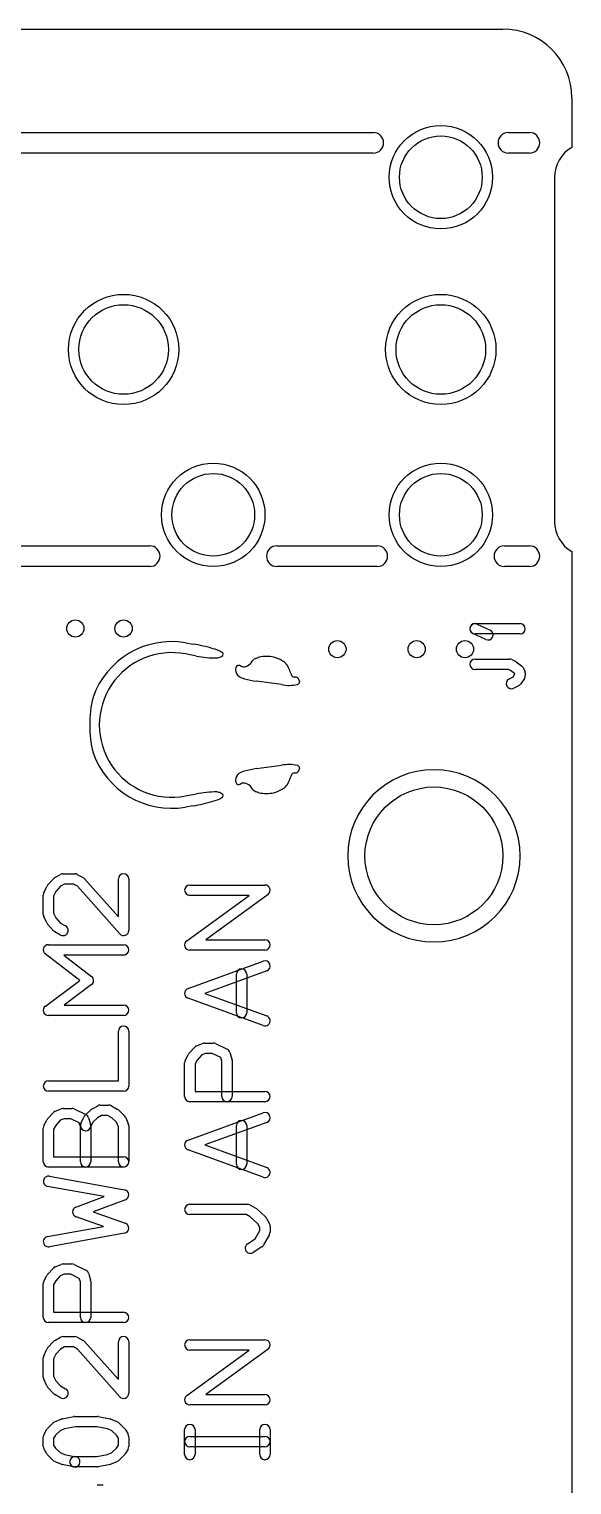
# Model space of a CAD drawing. Extents: x 0 to 45, y 0 to 50.
# Drawn here: x 37.13 to 45, y 28.87 to 50 of the extents above; entities that cross this region are included whole.
import ezdxf

# ---------------------------------------------------------------- set-up
doc = ezdxf.new("R2010")
doc.units = 0
for name, color, linetype in [('HOLE_1-6', 7, 'CONTINUOUS'), ('OUTLINE', 7, 'CONTINUOUS'), ('Resist-A', 7, 'CONTINUOUS'), ('Symbol-A', 7, 'CONTINUOUS')]:
    doc.layers.add(name, color=color, linetype=linetype)

msp = doc.modelspace()

# ---------------------------------------------------------------- linework, layer by layer
at = {"layer": 'HOLE_1-6'}
for centre, radius in [((43.1, 47.85), 0.6), ((38.5, 45.35), 0.65), ((43.1, 45.35), 0.65), ((39.8, 42.95), 0.6), ((43.1, 42.95), 0.6), ((37.8, 41.3), 0.125), ((38.5, 41.3), 0.125), ((41.6, 41), 0.125), ((42.75, 41), 0.125), ((43.45, 41), 0.125), ((43, 38), 1)]:
    msp.add_circle(centre, radius, dxfattribs=at)
at = {"layer": 'OUTLINE'}
for p, q in [((1, 50), (44, 50)), ((45, 49), (45, 48.28301)), ((44.75, 47.85), (44.75, 42.85)), ((45, 42.41699), (45, 1))]:
    msp.add_line(p, q, dxfattribs=at)
for centre, radius, start, end in [((44, 49), 1, 0, 90), ((45.25, 47.85), 0.5, 120.000155, 180), ((45.25, 42.85), 0.5, 180, -120.000155)]:
    msp.add_arc(centre, radius, start, end, dxfattribs=at)
at = {"layer": 'Resist-A'}
for centre, radius in [((43.1, 47.85), 0.75), ((38.5, 45.35), 0.8), ((43.1, 45.35), 0.8), ((39.8, 42.95), 0.75), ((43.1, 42.95), 0.75)]:
    msp.add_circle(centre, radius, dxfattribs=at)
for start, end in [(90, -90), (-90, 90)]:
    msp.add_arc((43, 38), 1.25, start, end, dxfattribs=at)
at = {"layer": 'Symbol-A'}
for p, q in [((34.45263, 48.5), (42.1202, 48.5)), ((44.0798, 48.5), (44.38398, 48.5)), ((42.1202, 48.2), (34.45263, 48.2)), ((44.38398, 48.2), (44.0798, 48.2)), ((33, 42.5), (38.87805, 42.5)), ((40.72195, 42.5), (42.17805, 42.5)), ((44.02195, 42.5), (44.38398, 42.5)), ((38.87805, 42.2), (33, 42.2)), ((42.17805, 42.2), (40.72195, 42.2)), ((44.38398, 42.2), (44.02195, 42.2)), ((43.75116, 41.14054), (43.56437, 41.2282)), ((43.59623, 41.3711), (44.25, 41.3711)), ((44.25, 41.2211), (43.59623, 41.2211)), ((43.62809, 41.364), (43.81488, 41.27634)), ((39.39564, 41.09374), (39.50877, 41.075)), ((39.55484, 40.90059), (39.39632, 40.93109)), ((39.92677, 40.89738), (39.91459, 40.88979)), ((40.42999, 40.87136), (40.4611, 40.88284)), ((43.59623, 40.85552), (44.09717, 40.85552)), ((44.12846, 40.84868), (44.1794, 40.8253)), ((44.19367, 40.81672), (44.27009, 40.75828)), ((40.27197, 40.74917), (40.29433, 40.7594)), ((44.08078, 40.70552), (43.59623, 40.70552)), ((44.10921, 40.69247), (44.08078, 40.70552)), ((44.08724, 40.56612), (44.14718, 40.59821)), ((44.1681, 40.64744), (44.10921, 40.69247)), ((44.14718, 40.59821), (44.175, 40.6397)), ((44.175, 40.63635), (44.1681, 40.64744)), ((44.175, 40.6397), (44.175, 40.63635)), ((44.31229, 40.57511), (44.26135, 40.49914)), ((44.2882, 40.73834), (44.31367, 40.69743)), ((44.325, 40.65779), (44.325, 40.61688)), ((40.78729, 40.48506), (40.42881, 40.53335)), ((41.05, 40.53239), (41.05, 40.5219)), ((44.23446, 40.47479), (44.15804, 40.43388)), ((40.42881, 39.26666), (40.78729, 39.31494)), ((41.05, 39.2781), (41.05, 39.26761)), ((39.39632, 38.86891), (39.55484, 38.89941)), ((39.91452, 38.91024), (39.92677, 38.90262)), ((40.29433, 39.04059), (40.27197, 39.05083)), ((40.46113, 38.91715), (40.42999, 38.92865)), ((39.50877, 38.725), (39.39564, 38.70626)), ((37.39731, 37.5751), (37.48222, 37.6686)), ((37.50156, 37.68387), (37.58646, 37.73063)), ((37.62264, 37.73994), (37.79245, 37.73994)), ((37.82863, 37.73064), (37.91354, 37.68388)), ((37.93344, 37.66797), (38.425, 37.11432)), ((38.425, 37.11432), (38.425, 37.66494)), ((38.575, 37.66494), (38.575, 36.91688)), ((37.33538, 37.15065), (37.33538, 37.43117)), ((37.34209, 37.46217), (37.38454, 37.55568)), ((37.51626, 37.48297), (37.48538, 37.41494)), ((37.48538, 37.41494), (37.48538, 37.16688)), ((37.58486, 37.55851), (37.51626, 37.48297)), ((37.64193, 37.58994), (37.58486, 37.55851)), ((37.77316, 37.58994), (37.64193, 37.58994)), ((37.82986, 37.55872), (37.77316, 37.58994)), ((38.44392, 36.86709), (37.82986, 37.55872)), ((39.41618, 36.76708), (40.31991, 37.4263)), ((39.46038, 37.5763), (40.55, 37.5763)), ((40.31991, 37.4263), (39.46038, 37.4263)), ((40.5942, 37.44071), (39.69047, 36.78149)), ((37.38454, 37.02614), (37.34209, 37.11965)), ((37.48222, 36.91322), (37.39731, 37.00672)), ((37.48538, 37.16688), (37.51626, 37.09885)), ((37.51626, 37.09885), (37.58486, 37.02331)), ((37.58486, 37.02331), (37.65882, 36.98257)), ((37.58646, 36.85119), (37.50156, 36.89795)), ((39.69047, 36.78149), (40.55, 36.78149)), ((37.86614, 36.19171), (37.36479, 36.57551)), ((37.41038, 36.71006), (38.5, 36.71006)), ((38.5, 36.56006), (37.63174, 36.56006)), ((37.63174, 36.56006), (38.03616, 36.25046)), ((40.55, 36.63149), (39.46038, 36.63149)), ((39.43468, 36.07436), (40.5243, 36.47176)), ((37.36556, 35.81857), (37.86614, 36.19171)), ((40.5757, 36.33084), (39.67927, 36.0039)), ((40.13538, 35.72338), (40.13538, 36.28442)), ((40.28538, 36.28442), (40.28538, 35.72338)), ((38.03539, 36.13078), (37.63649, 35.83344)), ((40.5243, 35.53603), (39.43468, 35.93344)), ((39.67927, 36.0039), (40.5757, 35.67695)), ((37.63649, 35.83344), (38.5, 35.83344)), ((38.5, 35.68344), (37.41038, 35.68344)), ((38.425, 34.73344), (38.425, 35.45325)), ((38.575, 35.45325), (38.575, 34.65844)), ((39.39381, 35.03194), (39.43626, 35.11376)), ((39.44731, 35.12964), (39.53222, 35.22315)), ((39.55911, 35.24205), (39.64401, 35.27711)), ((39.63194, 35.10984), (39.56491, 35.03602)), ((39.68752, 35.13279), (39.63194, 35.10984)), ((39.67264, 35.28279), (39.8, 35.28279)), ((39.78287, 35.13279), (39.68752, 35.13279)), ((39.90757, 35.07271), (39.78287, 35.13279)), ((39.83256, 35.27536), (40.00237, 35.19354)), ((40.04159, 35.1477), (40.06989, 35.0542)), ((39.38538, 34.50649), (39.38538, 34.9974)), ((39.56491, 35.03602), (39.53538, 34.9791)), ((39.53538, 34.9791), (39.53538, 34.58149)), ((39.92311, 35.02137), (39.90757, 35.07271)), ((39.92311, 34.50649), (39.92311, 35.02137)), ((40.07311, 35.03247), (40.07311, 34.50649)), ((37.41038, 34.73344), (38.425, 34.73344)), ((38.5, 34.58344), (37.41038, 34.58344)), ((39.53538, 34.58149), (40.55, 34.58149)), ((37.39731, 34.18159), (37.48222, 34.2751)), ((37.50911, 34.294), (37.59401, 34.32906)), ((37.62264, 34.33474), (37.75, 34.33474)), ((37.78256, 34.32731), (37.95237, 34.24549)), ((37.93853, 34.23192), (38.02343, 34.31374)), ((38.0393, 34.32544), (38.12421, 34.37219)), ((38.17966, 34.23149), (38.12035, 34.19884)), ((38.16038, 34.38149), (38.28774, 34.38149)), ((38.26846, 34.23149), (38.17966, 34.23149)), ((38.32776, 34.19884), (38.26846, 34.23149)), ((38.32392, 34.37219), (38.40882, 34.32544)), ((38.42468, 34.31375), (38.50959, 34.23193)), ((39.43468, 33.87436), (40.5243, 34.27176)), ((40.55, 34.43149), (39.46038, 34.43149)), ((37.33538, 33.55844), (37.33538, 34.04935)), ((37.34381, 34.08389), (37.38626, 34.16571)), ((37.51491, 34.08797), (37.48538, 34.03105)), ((37.48538, 34.03105), (37.48538, 33.63344)), ((37.58194, 34.16179), (37.51491, 34.08797)), ((37.63752, 34.18474), (37.58194, 34.16179)), ((37.73287, 34.18474), (37.63752, 34.18474)), ((37.85757, 34.12466), (37.73287, 34.18474)), ((37.87311, 34.07332), (37.85757, 34.12466)), ((37.87311, 33.55844), (37.87311, 34.07332)), ((37.87982, 34.11543), (37.92228, 34.20893)), ((37.99159, 34.19965), (38.01989, 34.10615)), ((38.05293, 34.13386), (38.0164, 34.05341)), ((38.02311, 34.08442), (38.02311, 33.55844)), ((38.12035, 34.19884), (38.05293, 34.13386)), ((38.39519, 34.13386), (38.32776, 34.19884)), ((38.425, 34.06819), (38.39519, 34.13386)), ((38.425, 33.55844), (38.425, 34.06819)), ((38.52584, 34.20892), (38.56829, 34.11542)), ((38.575, 34.08442), (38.575, 33.55844)), ((40.5757, 34.13084), (39.67927, 33.8039)), ((40.13538, 33.52338), (40.13538, 34.08442)), ((40.28538, 34.08442), (40.28538, 33.52338)), ((37.48538, 33.63344), (38.5, 33.63344)), ((40.5243, 33.33603), (39.43468, 33.73344)), ((39.67927, 33.8039), (40.5757, 33.47695)), ((38.5, 33.48344), (37.41038, 33.48344)), ((38.21676, 33.05333), (37.39693, 33.20284)), ((37.42383, 33.3504), (38.51345, 33.1517)), ((37.80894, 32.90283), (38.21676, 33.05333)), ((38.52597, 33.00756), (38.05619, 32.83419)), ((38.20828, 32.62174), (37.81004, 32.76171)), ((38.05619, 32.83419), (38.52487, 32.66946)), ((39.46038, 32.94253), (40.29528, 32.94253)), ((40.276, 32.79253), (39.46038, 32.79253)), ((40.33612, 32.75943), (40.276, 32.79253)), ((40.33145, 32.93323), (40.41636, 32.88648)), ((40.44708, 32.6576), (40.33612, 32.75943)), ((40.4309, 32.87604), (40.55826, 32.75916)), ((37.39693, 32.47378), (38.20828, 32.62174)), ((40.40877, 32.44127), (40.475, 32.55979)), ((40.475, 32.60378), (40.44708, 32.6576)), ((40.475, 32.55979), (40.475, 32.60378)), ((40.57412, 32.73844), (40.61657, 32.65662)), ((40.625, 32.62208), (40.625, 32.54026)), ((38.51345, 32.52492), (37.42383, 32.32622)), ((40.2972, 32.36959), (40.40877, 32.44127)), ((40.61547, 32.50367), (40.53056, 32.35172)), ((40.50563, 32.32521), (40.37828, 32.24339)), ((37.34381, 31.82545), (37.38626, 31.90727)), ((37.39731, 31.92315), (37.48222, 32.01665)), ((37.50911, 32.03555), (37.59401, 32.07062)), ((37.63752, 31.9263), (37.58194, 31.90334)), ((37.62264, 32.0763), (37.75, 32.0763)), ((37.73287, 31.9263), (37.63752, 31.9263)), ((37.85757, 31.86622), (37.73287, 31.9263)), ((37.78256, 32.06887), (37.95237, 31.98705)), ((37.99159, 31.9412), (38.01989, 31.84769)), ((37.33538, 31.3), (37.33538, 31.79091)), ((37.51491, 31.82953), (37.48538, 31.77261)), ((37.48538, 31.77261), (37.48538, 31.375)), ((37.58194, 31.90334), (37.51491, 31.82953)), ((37.87311, 31.81487), (37.85757, 31.86622)), ((37.87311, 31.3), (37.87311, 31.81487)), ((38.02311, 31.82597), (38.02311, 31.3)), ((37.48538, 31.375), (38.5, 31.375)), ((38.5, 31.225), (37.41038, 31.225)), ((37.39731, 30.85821), (37.48222, 30.95172)), ((37.50156, 30.967), (37.58646, 31.01375)), ((37.64192, 30.87305), (37.58486, 30.84163)), ((37.62264, 31.02305), (37.79245, 31.02305)), ((37.77317, 30.87305), (37.64192, 30.87305)), ((37.82986, 30.84184), (37.77317, 30.87305)), ((37.82862, 31.01375), (37.91353, 30.967)), ((37.93344, 30.95109), (38.425, 30.39744)), ((38.425, 30.39744), (38.425, 30.94805)), ((38.575, 30.94805), (38.575, 30.2)), ((39.46038, 30.9763), (40.55, 30.9763)), ((37.33538, 30.43377), (37.33538, 30.71429)), ((37.34209, 30.74529), (37.38454, 30.83879)), ((37.51626, 30.76608), (37.48538, 30.69806)), ((37.48538, 30.69806), (37.48538, 30.45)), ((37.58486, 30.84163), (37.51626, 30.76608)), ((38.44392, 30.15021), (37.82986, 30.84184)), ((39.41618, 30.16708), (40.31991, 30.8263)), ((40.31991, 30.8263), (39.46038, 30.8263)), ((40.5942, 30.84071), (39.69047, 30.18149)), ((37.48538, 30.45), (37.51626, 30.38197)), ((37.38454, 30.30926), (37.34209, 30.40277)), ((37.48222, 30.19633), (37.39731, 30.28984)), ((37.51626, 30.38197), (37.58486, 30.30642)), ((37.58486, 30.30642), (37.65882, 30.2657)), ((37.58646, 30.1343), (37.50156, 30.18105)), ((40.55, 30.03149), (39.46038, 30.03149)), ((39.69047, 30.18149), (40.55, 30.18149)), ((37.50911, 29.7888), (37.59401, 29.82387)), ((37.60747, 29.828), (37.77728, 29.86306)), ((37.79245, 29.86461), (38.11792, 29.86461)), ((38.13308, 29.86306), (38.3029, 29.828)), ((38.31637, 29.82387), (38.40127, 29.7888)), ((37.34622, 29.60637), (37.38867, 29.6765)), ((37.40079, 29.69167), (37.4857, 29.77349)), ((37.51192, 29.59045), (37.48538, 29.5466)), ((37.57953, 29.6556), (37.51192, 29.59045)), ((37.64473, 29.68253), (37.57953, 29.6556)), ((37.80011, 29.71461), (37.64473, 29.68253)), ((38.11026, 29.71461), (37.80011, 29.71461)), ((38.26565, 29.68253), (38.11026, 29.71461)), ((38.33085, 29.6556), (38.26565, 29.68253)), ((38.39846, 29.59045), (38.33085, 29.6556)), ((38.425, 29.5466), (38.39846, 29.59045)), ((38.42468, 29.77349), (38.50959, 29.69167)), ((38.52171, 29.6765), (38.56416, 29.60637)), ((39.38538, 29.31039), (39.38538, 29.67273)), ((39.53538, 29.67273), (39.53538, 29.31039)), ((40.475, 29.31039), (40.475, 29.67273)), ((40.625, 29.67273), (40.625, 29.31039)), ((37.33538, 29.42727), (37.33538, 29.56753)), ((37.38867, 29.3183), (37.34622, 29.38843)), ((37.48538, 29.5466), (37.48538, 29.4482)), ((37.48538, 29.4482), (37.51192, 29.40435)), ((37.51192, 29.40435), (37.57953, 29.33921)), ((38.33085, 29.33921), (38.39846, 29.40435)), ((38.39846, 29.40435), (38.425, 29.4482)), ((38.425, 29.4482), (38.425, 29.5466)), ((38.56416, 29.38843), (38.52171, 29.3183)), ((38.575, 29.56753), (38.575, 29.42727)), ((39.46038, 29.5724), (40.55, 29.5724)), ((40.55, 29.4224), (39.46038, 29.4224)), ((37.4857, 29.22131), (37.40079, 29.30313)), ((37.59401, 29.17094), (37.50911, 29.206)), ((37.57953, 29.33921), (37.64473, 29.31228)), ((37.77728, 29.13174), (37.60747, 29.16681)), ((37.64473, 29.31228), (37.80762, 29.27864)), ((37.79245, 29.28019), (38.11026, 29.28019)), ((38.11026, 29.28019), (38.26565, 29.31228)), ((38.30291, 29.16681), (38.13309, 29.13174)), ((38.26565, 29.31228), (38.33085, 29.33921)), ((38.40127, 29.206), (38.31637, 29.17094)), ((38.50959, 29.30313), (38.42468, 29.22131)), ((38.11792, 29.13019), (37.79245, 29.13019)), ((38.11792, 28.86981), (38.20283, 28.86981))]:
    msp.add_line(p, q, dxfattribs=at)
for centre, radius, start, end in [((42.1202, 48.35), 0.15, -90, 90), ((44.0798, 48.35), 0.15, 90, -90), ((44.38398, 48.35), 0.15, -90, 90), ((38.87805, 42.35), 0.15, -90, 90), ((40.72195, 42.35), 0.15, 90, -90), ((42.17805, 42.35), 0.15, -90, 90), ((44.02195, 42.35), 0.15, 90, -90), ((44.38398, 42.35), 0.15, -90, 90), ((43.59623, 41.2961), 0.075, 64.863117, -115.140528), ((43.59623, 41.2961), 0.075, 90, -90), ((43.78302, 41.20844), 0.075, -115.136883, 64.859472), ((44.25, 41.2961), 0.075, -90, 90), ((39.19794, 39.9), 1.21, 80.596374, 160.544521), ((39.16103, 38.97501), 2.12859, 72.689041, 80.597639), ((39.70707, 40.60818), 0.40846, 57.683408, 77.653162), ((39.19794, 39.9), 1.05, 79.109465, -79.109465), ((39.84856, 42.42708), 1.55449, -100.891471, -89.939552), ((39.85017, 40.89759), 0.025, -89.931245, -82.644687), ((39.82357, 41.10347), 0.23259, -82.638794, -67.989543), ((39.90137, 40.91101), 0.025, -67.990073, -58.07721), ((39.90961, 40.92498), 0.0325, -58.129166, 60.871766), ((40.23192, 40.89581), 0.15001, -65.415063, -28.796403), ((40.38529, 40.81151), 0.025, 139.266928, 151.210292), ((40.48002, 40.72994), 0.15001, 109.482196, 139.268617), ((40.46975, 40.85939), 0.025, 102.073951, 110.247502), ((40.56922, 40.39493), 0.5, 77.60431, 102.087314), ((40.67118, 40.85885), 0.025, 75.474584, 77.597953), ((40.55551, 40.41218), 0.4864, 59.872022, 75.481213), ((40.7875, 40.81102), 0.025, 58.993013, 60.923136), ((40.66156, 40.60151), 0.26945, 42.888475, 58.989566), ((40.84066, 40.76788), 0.025, 41.513634, 42.876504), ((40.74477, 40.6756), 0.15806, 12.384902, 43.523447), ((43.59623, 40.78052), 0.075, 90, -90), ((44.09717, 40.78052), 0.075, 65.341711, 90), ((44.14811, 40.75714), 0.075, 52.595357, 65.346233), ((40.22596, 40.69334), 0.10226, 175.040937, -121.467282), ((40.20853, 40.70549), 0.08452, 165.718785, -177.755453), ((40.15085, 40.72017), 0.025, 163.166857, 165.713655), ((40.16686, 40.72525), 0.04, 81.140571, 176.904396), ((40.18631, 40.62701), 0.025, -123.315009, -121.789174), ((40.16917, 40.74007), 0.025, 77.125637, 81.140571), ((40.33405, 40.86551), 0.30555, -121.777398, -105.351165), ((40.15145, 40.66254), 0.10453, 66.046415, 77.125762), ((40.18374, 40.73522), 0.025, 55.229488, 66.049145), ((40.24076, 40.81737), 0.075, -124.762318, -65.410001), ((40.25978, 40.59497), 0.025, -105.353603, -103.791676), ((40.66386, 42.06359), 1.54819, -105.358142, -98.749792), ((41.2082, 40.78864), 0.31902, -165.636627, -149.456688), ((40.91192, 40.61381), 0.025, 24.002045, 30.555013), ((40.98043, 40.64432), 0.05, -155.993293, -100.287424), ((40.98213, 40.5263), 0.06964, 50.733747, 98.780568), ((41.01039, 40.56086), 0.025, 45.826558, 50.746066), ((40.97555, 40.52499), 0.075, 8.5115, 45.831881), ((44.22453, 40.6987), 0.075, 31.905782, 52.594087), ((44.25, 40.61688), 0.075, -33.844743, 0), ((44.25, 40.65779), 0.075, 0, 31.905822), ((40.43215, 40.55813), 0.025, -98.742677, -97.676412), ((40.89411, 41.02667), 0.55204, -101.157069, -76.852131), ((41.01399, 40.51344), 0.025, -76.842167, -65.772255), ((41.0016, 40.54097), 0.05519, -65.770835, -39.175447), ((41.025, 40.5219), 0.025, -39.171684, 0), ((41.025, 40.53239), 0.025, 0, 8.51263), ((44.12264, 40.5), 0.075, 118.16416, -61.838473), ((44.19906, 40.54091), 0.075, -61.83584, -33.842953), ((39.57675, 39.92419), 1.56634, 166.091333, -179.115107), ((38.0806, 40.29469), 0.025, 160.53581, 166.091587), ((39.57675, 39.87581), 1.56634, 179.115107, -166.091333), ((38.0806, 39.50531), 0.025, -166.091587, -160.53581), ((39.19794, 39.9), 1.21, -160.544521, -80.596374), ((40.8941, 38.77334), 0.55203, 76.849637, 101.156252), ((41.014, 39.28655), 0.025, 65.772255, 76.842167), ((41.00161, 39.25903), 0.05518, 39.190054, 65.766574), ((40.22595, 39.10666), 0.10225, 121.459579, -175.040453), ((40.20854, 39.09452), 0.08452, 177.762492, -164.962477), ((40.33405, 38.93449), 0.30555, 105.222884, 121.901229), ((40.66386, 37.73641), 1.5482, 98.732516, 105.358044), ((41.2082, 39.01136), 0.31902, 149.455141, 165.636627), ((40.91192, 39.18619), 0.025, -30.535275, -24.01137), ((40.98043, 39.15568), 0.05, 100.287424, 155.997955), ((40.98213, 39.2737), 0.06964, -98.780568, -50.751694), ((41.01037, 39.23913), 0.025, -50.746066, -45.858967), ((40.97555, 39.27501), 0.075, -45.858967, -8.5115), ((41.025, 39.2781), 0.025, 0, 39.189448), ((41.025, 39.26761), 0.025, -8.51263, 0), ((39.84856, 37.37292), 1.55449, 89.939552, 100.891471), ((39.85017, 38.90241), 0.025, 82.644687, 89.931245), ((39.82357, 38.69653), 0.23259, 68.005092, 82.638794), ((39.90132, 38.88901), 0.025, 58.128235, 68.011322), ((39.90961, 38.87502), 0.0325, -60.871766, 58.129166), ((40.16686, 39.07475), 0.04, -176.905169, -81.140571), ((40.16917, 39.05993), 0.025, -81.140571, -77.125637), ((40.15145, 39.13746), 0.10453, -77.125762, -66.046415), ((40.18374, 39.06478), 0.025, -66.049145, -55.248315), ((40.24076, 38.98263), 0.075, 65.410001, 124.768594), ((40.23192, 38.90419), 0.15, 28.829034, 65.413474), ((40.38523, 38.98857), 0.025, -151.179164, -139.314198), ((40.48002, 39.07006), 0.15, -139.314605, -109.48347), ((40.46979, 38.9406), 0.025, -110.269005, -102.073951), ((40.5692, 39.40508), 0.5, -102.080111, -77.563417), ((40.6715, 38.94123), 0.025, -77.575574, -75.430219), ((40.55551, 39.38782), 0.48641, -75.44008, -59.871594), ((40.66156, 39.19849), 0.26945, -59.167891, -42.763596), ((40.74477, 39.1244), 0.15806, -43.526075, -12.384902), ((39.16103, 40.82499), 2.12859, -80.597639, -72.688961), ((39.70707, 39.19182), 0.40846, -77.652862, -57.683408), ((37.53774, 37.61818), 0.075, 118.8446, 137.756521), ((37.62264, 37.66494), 0.075, 90, 118.844461), ((37.79245, 37.66494), 0.075, 61.159085, 90), ((37.87736, 37.61818), 0.075, 41.599912, 61.15839), ((38.5, 37.66494), 0.075, 0, 180), ((37.41038, 37.43117), 0.075, 155.584497, 180), ((37.45283, 37.52468), 0.075, 137.756117, 155.58375), ((39.46038, 37.5013), 0.075, 90, -90), ((40.55, 37.5013), 0.075, -53.889499, 90), ((37.41038, 37.15065), 0.075, 180, -155.58375), ((37.45283, 37.05714), 0.075, -155.584497, -137.756521), ((37.62264, 36.91688), 0.075, -118.8446, 61.155539), ((37.53774, 36.96364), 0.075, -137.756117, -118.844461), ((38.5, 36.91688), 0.075, -138.400088, 0), ((39.46038, 36.70649), 0.075, 126.110501, -90), ((40.55, 36.70649), 0.075, -90, 90), ((37.41038, 36.63506), 0.075, 90, -127.434962), ((38.5, 36.63506), 0.075, -90, 90), ((40.21038, 36.28442), 0.075, 0, 180), ((40.55, 36.4013), 0.075, -69.960763, 110.037636), ((37.99057, 36.19091), 0.075, -53.299706, 52.563229), ((39.46038, 36.0039), 0.075, 110.039237, -110.0381), ((37.41038, 35.75844), 0.075, 126.700294, -90), ((38.5, 35.75844), 0.075, -90, 90), ((40.21038, 35.72338), 0.075, 180, 0), ((38.5, 35.45325), 0.075, 0, 180), ((40.55, 35.60649), 0.075, -110.039237, 69.9619), ((39.50283, 35.07922), 0.075, 137.756117, 152.578731), ((39.58774, 35.17273), 0.075, 112.441218, 137.759571), ((39.67264, 35.20779), 0.075, 90, 112.438492), ((39.8, 35.20779), 0.075, 64.271947, 90), ((39.96981, 35.12597), 0.075, 16.842668, 64.273715), ((39.46038, 34.9974), 0.075, 152.577353, 180), ((39.99811, 35.03247), 0.075, 0, 16.839689), ((37.41038, 34.65844), 0.075, 90, -90), ((38.5, 34.65844), 0.075, -90, 0), ((39.46038, 34.50649), 0.075, 180, -90), ((39.99811, 34.50649), 0.075, 180, 0), ((40.55, 34.50649), 0.075, -90, 90), ((37.53774, 34.22468), 0.075, 112.441218, 137.759571), ((37.62264, 34.25974), 0.075, 90, 112.438492), ((37.75, 34.25974), 0.075, 64.271947, 90), ((37.99057, 34.17792), 0.075, 133.941089, 155.576363), ((37.91981, 34.17792), 0.075, 16.842668, 64.273715), ((38.07547, 34.25974), 0.075, 118.834223, 133.941633), ((38.16038, 34.30649), 0.075, 90, 118.836432), ((38.28774, 34.30649), 0.075, 61.159085, 90), ((38.37264, 34.25974), 0.075, 46.064212, 61.160717), ((38.45755, 34.17792), 0.075, 24.415503, 46.061739), ((40.55, 34.2013), 0.075, -69.960763, 110.037636), ((37.41038, 34.04935), 0.075, 152.577353, 180), ((37.45283, 34.13117), 0.075, 137.756117, 152.578731), ((37.94811, 34.08442), 0.075, 155.577541, -24.423637), ((37.94811, 34.08442), 0.075, 0, 16.839689), ((38.5, 34.08442), 0.075, 0, 24.418557), ((40.21038, 34.08442), 0.075, 0, 180), ((39.46038, 33.8039), 0.075, 110.039237, -110.0381), ((38.5, 33.55844), 0.075, -90, 90), ((37.41038, 33.55844), 0.075, 180, -90), ((37.94811, 33.55844), 0.075, 180, 0), ((38.5, 33.55844), 0.075, 180, 0), ((40.21038, 33.52338), 0.075, 180, 0), ((40.55, 33.40649), 0.075, -110.039237, 69.9619), ((37.41038, 33.27662), 0.075, 79.668504, -100.334736), ((38.5, 33.07792), 0.075, -69.740808, 79.668504), ((37.83491, 32.83247), 0.075, 110.259192, -109.365874), ((39.46038, 32.86753), 0.075, 90, -90), ((40.29528, 32.86753), 0.075, 61.165777, 90), ((40.38019, 32.82078), 0.075, 47.45858, 61.163568), ((40.50755, 32.7039), 0.075, 27.422647, 47.456975), ((38.5, 32.5987), 0.075, -79.668504, 70.634967), ((40.55, 32.62208), 0.075, 0, 27.421269), ((37.41038, 32.4), 0.075, 100.331496, -79.665264), ((40.33774, 32.30649), 0.075, 122.71962, -57.280011), ((40.46509, 32.38831), 0.075, -57.28038, -29.196556), ((40.55, 32.54026), 0.075, -29.200036, 0), ((37.45283, 31.87273), 0.075, 137.756117, 152.578731), ((37.53774, 31.96623), 0.075, 112.441218, 137.756521), ((37.62264, 32.0013), 0.075, 90, 112.444257), ((37.75, 32.0013), 0.075, 64.271947, 90), ((37.91981, 31.91948), 0.075, 16.835356, 64.273715), ((37.41038, 31.79091), 0.075, 152.577353, 180), ((37.94811, 31.82597), 0.075, 0, 16.83799), ((37.41038, 31.3), 0.075, 180, -90), ((37.94811, 31.3), 0.075, 180, 0), ((38.5, 31.3), 0.075, -90, 90), ((37.45283, 30.80779), 0.075, 137.756117, 155.581443), ((37.53774, 30.9013), 0.075, 118.840915, 137.759571), ((37.62264, 30.94805), 0.075, 90, 118.839283), ((37.79245, 30.94805), 0.075, 61.165777, 90), ((37.87736, 30.9013), 0.075, 41.599912, 61.163568), ((38.5, 30.94805), 0.075, 0, 180), ((39.46038, 30.9013), 0.075, 90, -90), ((40.55, 30.9013), 0.075, -53.889499, 90), ((37.41038, 30.71429), 0.075, 155.584497, 180), ((37.41038, 30.43377), 0.075, 180, -155.58375), ((37.45283, 30.34026), 0.075, -155.584497, -137.759571), ((37.62264, 30.2), 0.075, -118.840915, 61.160717), ((37.53774, 30.24675), 0.075, -137.756117, -118.839283), ((38.5, 30.2), 0.075, -138.400088, 0), ((39.46038, 30.10649), 0.075, 126.110501, -90), ((40.55, 30.10649), 0.075, -90, 90), ((37.62264, 29.75455), 0.075, 101.669506, 112.441218), ((37.79245, 29.78961), 0.075, 90, 101.669506), ((38.11792, 29.78961), 0.075, 78.337976, 90), ((38.28774, 29.75455), 0.075, 67.558782, 78.337976), ((37.41038, 29.56753), 0.075, 148.810898, 180), ((37.45283, 29.63766), 0.075, 133.935788, 148.810898), ((37.53774, 29.71948), 0.075, 112.441218, 133.935788), ((38.37264, 29.71948), 0.075, 46.064212, 67.558782), ((38.45755, 29.63766), 0.075, 31.189102, 46.064212), ((38.5, 29.56753), 0.075, 0, 31.189102), ((39.46038, 29.67273), 0.075, 0, 180), ((40.55, 29.67273), 0.075, 0, 180), ((37.41038, 29.42727), 0.075, 180, -148.810898), ((38.5, 29.42727), 0.075, -31.189102, 0), ((39.46038, 29.4974), 0.075, 90, -90), ((40.55, 29.4974), 0.075, -90, 90), ((37.45283, 29.35714), 0.075, -148.810898, -133.935788), ((37.53774, 29.27532), 0.075, -133.935788, -112.441218), ((37.62264, 29.24026), 0.075, -112.441218, -101.669506), ((37.79245, 29.20519), 0.075, 90, -90), ((37.79245, 29.20519), 0.075, -101.669506, 78.33105), ((38.28774, 29.24026), 0.075, -78.330494, -67.558782), ((38.37264, 29.27532), 0.075, -67.558782, -46.064212), ((38.45755, 29.35714), 0.075, -46.064212, -31.189102), ((39.46038, 29.31039), 0.075, 180, 0), ((40.55, 29.31039), 0.075, 180, 0), ((38.11792, 29.20519), 0.075, -90, -78.330494)]:
    msp.add_arc(centre, radius, start, end, dxfattribs=at)

doc.saveas('drawing.dxf')
